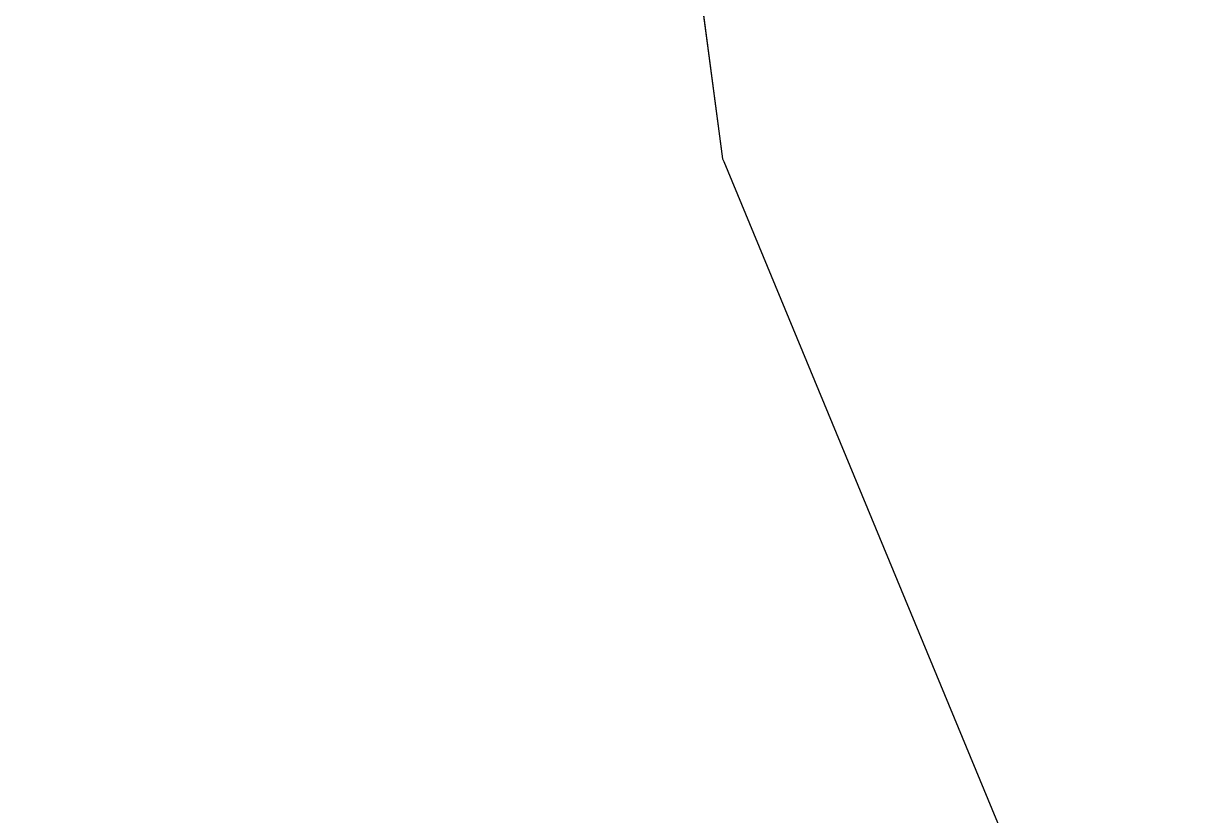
# Model space of a CAD drawing. Header units: millimetres. Extents: x -3894 to -3474, y -291 to 6.
# Drawn here: x -3718.979726 to -3718.978828, y -73.399067 to -73.39846 of the extents above; entities that cross this region are included whole.
import ezdxf

# ---------------------------------------------------------------- set-up
doc = ezdxf.new("R2010")
doc.units = ezdxf.units.MM
doc.layers.add('BLACK', color=7, linetype='Continuous')

msp = doc.modelspace()

# ---------------------------------------------------------------- linework, layer by layer
at = {"color": 7, "lineweight": 0}
for p, q in [((-3718.97919065, -73.39856339), (-3718.99982784, -73.24180289)), ((-3718.97918965, -73.39856539), (-3718.97919065, -73.39856339)), ((-3718.91868302, -73.54464259), (-3718.97918965, -73.39856539))]:
    msp.add_line(p, q, dxfattribs=at)
msp.add_arc((-3722.35964365, -86.27709939), 33.5, 359.999999999, 179.999999999, dxfattribs=at)
at = {"layer": 'BLACK', "linetype": 'Continuous'}
for p, q in [((-3718.99982765, -73.24180439), (-3718.97919065, -73.39856339)), ((-3718.97919065, -73.39856339), (-3718.97918965, -73.39856539)), ((-3718.97918965, -73.39856539), (-3718.91949165, -73.54269039))]:
    msp.add_line(p, q, dxfattribs=at)
at = {"layer": 'BLACK'}
msp.add_arc((-3722.35964365, -86.27709939), 33.5, 0, 180, dxfattribs=at)

doc.saveas('drawing.dxf')
